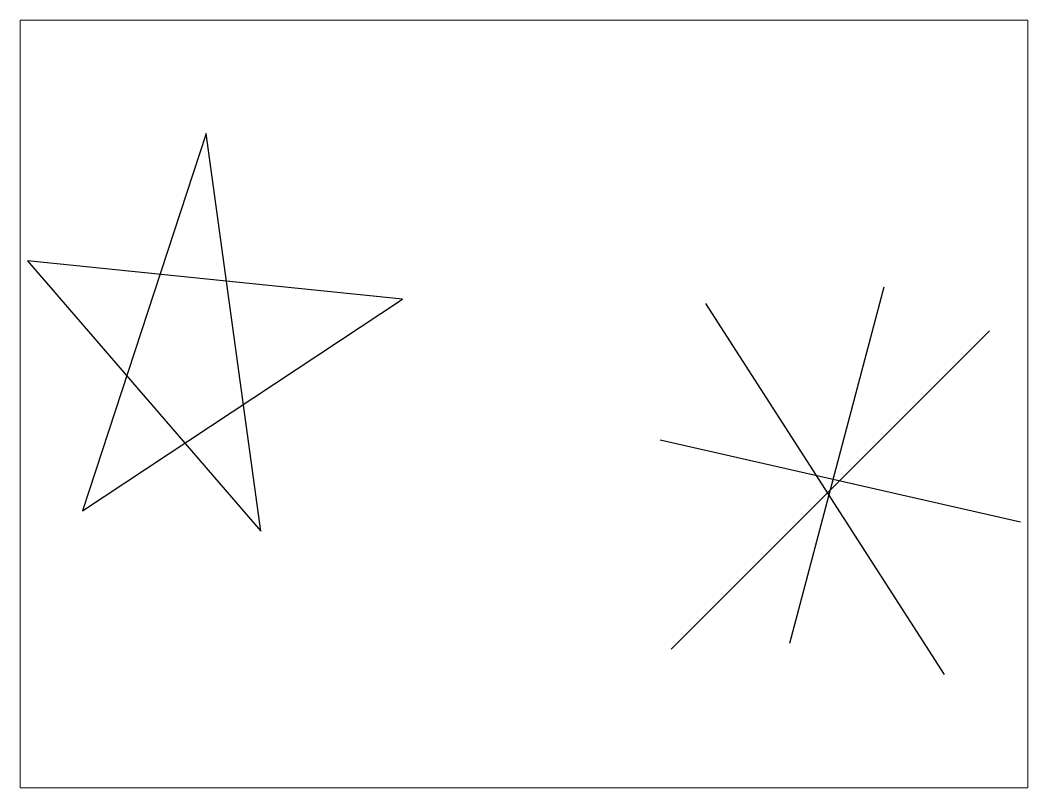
# Paper-space layout 'Layout1' of a CAD drawing. Header units: inches. Extents: x 1.05 to 9.45, y 0.8 to 7.2.
# The model-space entities are those that its viewports show. They can reach past a viewport. Long polylines and large blocks are cut down to what shows.
import ezdxf

# ---------------------------------------------------------------- set-up
doc = ezdxf.new("R2010")
doc.units = ezdxf.units.IN
doc.header["$MEASUREMENT"] = 0
doc.layers.add('NoNo', color=7, linetype='Continuous')
doc.layers.add('STAR 1', color=7, linetype='Continuous')

msp = doc.modelspace()

# ---------------------------------------------------------------- linework, layer by layer
at = {"layer": 'NoNo'}
for points in [[(954.74, -62.42), (871.94, -374.34)], [(798.7, -76.74), (1007.28, -401.4)], [(768.45, -379.12), (1047.09, -100.61)], [(758.89, -196.1), (1074.16, -267.72)]]:
    msp.add_lwpolyline(points, dxfattribs=at)
at = {"layer": 'STAR 1', "elevation": 50}
msp.add_lwpolyline([(361.56, 72.07), (253.33, -258.11), (533.38, -72.94), (205.36, -39.48), (409.53, -275.96), (361.56, 72.07)], dxfattribs=at)

psp = doc.layouts.get("Layout1")

# ---------------------------------------------------------------- viewports
at = {"layer": '0'}
psp.add_viewport(center=(5.25, 4), size=(8.4, 6.4), view_center_point=(639.7585, -164.6649), view_height=671.772613, dxfattribs=at)

doc.saveas('drawing.dxf')
